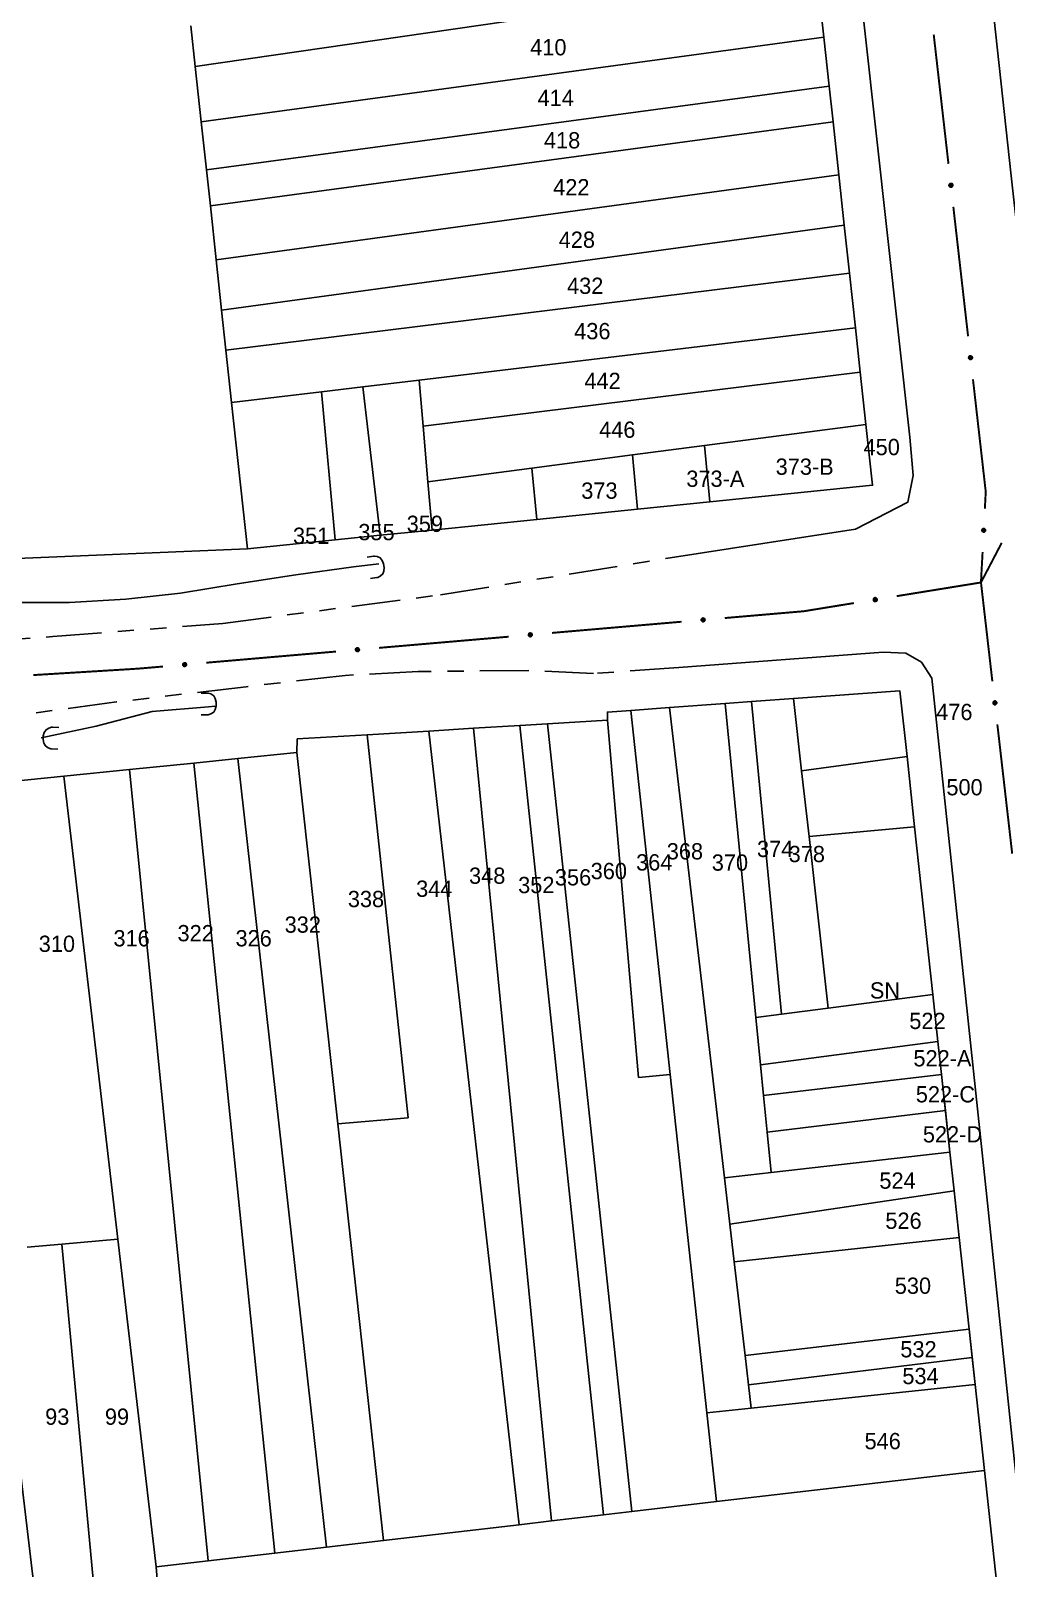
# Model space of a CAD drawing. Extents: x 203851 to 204958, y 4839055 to 4839989.
# Drawn here: x 204146.5 to 204236.5, y 4839374 to 4839515.8 of the extents above; entities that cross this region are included whole.
import ezdxf
from ezdxf.enums import TextEntityAlignment as Align

# ---------------------------------------------------------------- set-up
doc = ezdxf.new("R2010")
doc.units = 0
doc.header["$LTSCALE"] = 1.5
doc.header["$MEASUREMENT"] = 0
doc.linetypes.add('TRACO_05', pattern=[11, 7, -1, 0.5, -1, 0.5, -1])
doc.linetypes.add('TRACO_25', pattern=[8, 3, -1, 1, -1, 1, -1])
for name, color, linetype in [('CD_MALHA_LOTES', 7, 'CONTINUOUS'), ('HD-VALAS-DRENOS', 170, 'CONTINUOUS'), ('RU-QUADRA', 210, 'CONTINUOUS'), ('SV-BUEIRO-VALA', 7, 'CONTINUOUS'), ('SV-EIXO-RUA-PAV', 20, 'CONTINUOUS'), ('SV-PONTE-BUEIRO', 251, 'CONTINUOUS'), ('SV-RUA-NAO-PAV', 7, 'CONTINUOUS'), ('SV-RUA-PAVIM', 7, 'CONTINUOUS'), ('Th_NmrPort', 1, 'CONTINUOUS')]:
    doc.layers.add(name, color=color, linetype=linetype)

# ---------------------------------------------------------------- blocks, each defined once
blk = doc.blocks.new('COD120', base_point=(204091.84, 4839277.8))
at = {"layer": 'SV-PONTE-BUEIRO'}
blk.add_lwpolyline([(204090.84, 4839276.4), (204090.84, 4839276.983333), (204090.84, 4839277.070833), (204090.923333, 4839277.304167), (204091.09, 4839277.566667), (204091.34, 4839277.7125), (204091.673333, 4839277.8), (204092.006667, 4839277.8), (204092.34, 4839277.7125), (204092.59, 4839277.566667), (204092.756667, 4839277.304167), (204092.84, 4839277.070833), (204092.84, 4839276.983333), (204092.84, 4839276.4)], dxfattribs=at)

msp = doc.modelspace()

# ---------------------------------------------------------------- linework, layer by layer
at = {"layer": 'CD_MALHA_LOTES', "linetype": 'Continuous', "flags": 128}
for points in [[(204161.65, 4839512.51), (204219.02, 4839520.83)], [(204219.02, 4839520.83), (204219.63, 4839515.21)], [(204161.65, 4839512.51), (204161.24, 4839516.26)], [(204162.2, 4839507.4), (204219.63, 4839515.21)], [(204219.63, 4839515.21), (204220.12, 4839510.71)], [(204162.2, 4839507.4), (204161.65, 4839512.51)], [(204162.68, 4839502.99), (204220.12, 4839510.71)], [(204220.12, 4839510.71), (204220.48, 4839507.4)], [(204162.68, 4839502.99), (204162.2, 4839507.4)], [(204163.04, 4839499.65), (204220.48, 4839507.4)], [(204220.48, 4839507.4), (204221.01, 4839502.52)], [(204163.04, 4839499.65), (204162.68, 4839502.99)], [(204163.58, 4839494.67), (204221.01, 4839502.52)], [(204221.01, 4839502.52), (204221.51, 4839497.89)], [(204163.58, 4839494.67), (204163.04, 4839499.65)], [(204164.07, 4839490.04), (204221.51, 4839497.89)], [(204221.51, 4839497.89), (204221.99, 4839493.44)], [(204164.07, 4839490.04), (204163.58, 4839494.67)], [(204164.47, 4839486.34), (204221.99, 4839493.44)], [(204221.99, 4839493.44), (204222.54, 4839488.4)], [(204164.47, 4839486.34), (204164.07, 4839490.04)], [(204182.3, 4839483.59), (204222.54, 4839488.4)], [(204222.54, 4839488.4), (204222.98, 4839484.32)], [(204165, 4839481.52), (204164.47, 4839486.34)], [(204182.66, 4839479.36), (204222.98, 4839484.32)], [(204222.98, 4839484.32), (204223.51, 4839479.5)], [(204173.29, 4839482.51), (204177.1, 4839482.97)], [(204177.1, 4839482.97), (204182.3, 4839483.59)], [(204178.7, 4839469.28), (204177.1, 4839482.97)], [(204182.66, 4839479.36), (204182.3, 4839483.59)], [(204165, 4839481.52), (204173.29, 4839482.51)], [(204166.45, 4839468.03), (204165, 4839481.52)], [(204174.55, 4839468.85), (204173.29, 4839482.51)], [(204183.11, 4839474.22), (204182.66, 4839479.36)], [(204208.63, 4839477.56), (204223.51, 4839479.5)], [(204223.51, 4839479.5), (204224.12, 4839473.89)], [(204201.98, 4839476.69), (204208.63, 4839477.56)], [(204209.1, 4839472.36), (204208.63, 4839477.56)], [(204192.69, 4839475.48), (204201.98, 4839476.69)], [(204202.45, 4839471.69), (204201.98, 4839476.69)], [(204183.11, 4839474.22), (204192.69, 4839475.48)], [(204193.15, 4839470.74), (204192.69, 4839475.48)], [(204183.49, 4839469.76), (204183.11, 4839474.22)], [(204224.12, 4839473.89), (204209.1, 4839472.36)], [(204202.45, 4839471.69), (204193.15, 4839470.74)], [(204209.1, 4839472.36), (204202.45, 4839471.69)], [(204193.15, 4839470.74), (204183.49, 4839469.76)], [(204174.55, 4839468.85), (204166.45, 4839468.03)], [(204178.7, 4839469.28), (204174.55, 4839468.85)], [(204183.49, 4839469.76), (204178.7, 4839469.28)], [(204166.45, 4839468.03), (204138.57, 4839466.85)], [(204216.83, 4839454.22), (204226.64, 4839454.93)], [(204226.64, 4839454.93), (204227.3, 4839448.88)], [(204199.67, 4839452.98), (204201.81, 4839453.13)], [(204201.81, 4839453.13), (204205.39, 4839453.39)], [(204205.46, 4839419.55), (204201.81, 4839453.13)], [(204205.39, 4839453.39), (204210.53, 4839453.76)], [(204210.45, 4839410.02), (204205.39, 4839453.39)], [(204210.53, 4839453.76), (204212.96, 4839453.94)], [(204213.36, 4839424.81), (204210.53, 4839453.76)], [(204212.96, 4839453.94), (204216.83, 4839454.22)], [(204215.73, 4839425.12), (204212.96, 4839453.94)], [(204217.58, 4839447.55), (204216.83, 4839454.22)], [(204187.32, 4839451.48), (204191.58, 4839451.74)], [(204191.58, 4839451.74), (204194.15, 4839451.89)], [(204199.3, 4839378.95), (204191.58, 4839451.74)], [(204194.15, 4839451.89), (204199.67, 4839452.22)], [(204201.9, 4839379.26), (204194.15, 4839451.89)], [(204199.67, 4839452.22), (204199.67, 4839452.98)], [(204202.52, 4839419.29), (204199.67, 4839452.22)], [(204171.03, 4839449.24), (204171.05, 4839450.5)], [(204171.05, 4839450.5), (204177.5, 4839450.89)], [(204177.5, 4839450.89), (204183.19, 4839451.23)], [(204181.29, 4839415.55), (204177.5, 4839450.89)], [(204183.19, 4839451.23), (204187.32, 4839451.48)], [(204191.52, 4839378.04), (204183.19, 4839451.23)], [(204194.5, 4839378.39), (204187.32, 4839451.48)], [(204165.58, 4839448.69), (204171.03, 4839449.24)], [(204174.8, 4839415.01), (204171.03, 4839449.24)], [(204217.58, 4839447.55), (204227.3, 4839448.88)], [(204227.3, 4839448.88), (204228, 4839442.39)], [(204149.53, 4839447.07), (204155.59, 4839447.68)], [(204155.59, 4839447.68), (204161.5, 4839448.28)], [(204162.84, 4839374.7), (204155.59, 4839447.68)], [(204161.5, 4839448.28), (204165.58, 4839448.69)], [(204168.98, 4839375.42), (204161.5, 4839448.28)], [(204173.76, 4839375.97), (204165.58, 4839448.69)], [(204218.26, 4839441.51), (204217.58, 4839447.55)], [(204142.55, 4839446.36), (204149.53, 4839447.07)], [(204154.51, 4839404.36), (204149.53, 4839447.07)], [(204218.26, 4839441.51), (204228, 4839442.39)], [(204228, 4839442.39), (204229.68, 4839426.93)], [(204220.03, 4839425.67), (204218.26, 4839441.51)], [(204229.68, 4839426.93), (204220.03, 4839425.67)], [(204229.68, 4839426.93), (204230.15, 4839422.61)], [(204213.36, 4839424.81), (204215.73, 4839425.12)], [(204213.79, 4839420.45), (204213.36, 4839424.81)], [(204215.73, 4839425.12), (204220.03, 4839425.67)], [(204213.79, 4839420.45), (204230.15, 4839422.61)], [(204230.15, 4839422.61), (204230.48, 4839419.56)], [(204205.46, 4839419.55), (204202.52, 4839419.29)], [(204208.84, 4839388.35), (204205.46, 4839419.55)], [(204214.07, 4839417.61), (204213.79, 4839420.45)], [(204214.07, 4839417.61), (204230.48, 4839419.56)], [(204230.48, 4839419.56), (204230.84, 4839416.25)], [(204214.4, 4839414.25), (204214.07, 4839417.61)], [(204214.4, 4839414.25), (204230.84, 4839416.25)], [(204230.84, 4839416.25), (204231.26, 4839412.39)], [(204174.8, 4839415.01), (204181.29, 4839415.55)], [(204179.02, 4839376.59), (204174.8, 4839415.01)], [(204214.76, 4839410.51), (204214.4, 4839414.25)], [(204231.26, 4839412.39), (204214.76, 4839410.51)], [(204231.26, 4839412.39), (204231.65, 4839408.84)], [(204210.45, 4839410.02), (204214.76, 4839410.51)], [(204210.95, 4839405.76), (204210.45, 4839410.02)], [(204210.95, 4839405.76), (204231.65, 4839408.84)], [(204231.65, 4839408.84), (204232.12, 4839404.52)], [(204211.35, 4839402.28), (204210.95, 4839405.76)], [(204146.14, 4839403.62), (204149.33, 4839403.9)], [(204149.33, 4839403.9), (204154.51, 4839404.36)], [(204153.02, 4839364.45), (204149.33, 4839403.9)], [(204158.03, 4839374.14), (204154.51, 4839404.36)], [(204211.35, 4839402.28), (204232.12, 4839404.52)], [(204232.12, 4839404.52), (204233.04, 4839396.06)], [(204147.78, 4839363.93), (204143.06, 4839403.35)], [(204212.36, 4839393.65), (204211.35, 4839402.28)], [(204212.36, 4839393.65), (204233.04, 4839396.06)], [(204233.04, 4839396.06), (204233.32, 4839393.45)], [(204212.67, 4839390.95), (204212.36, 4839393.65)], [(204212.67, 4839390.95), (204233.32, 4839393.45)], [(204233.32, 4839393.45), (204233.59, 4839390.96)], [(204212.92, 4839388.78), (204212.67, 4839390.95)], [(204233.59, 4839390.96), (204212.92, 4839388.78)], [(204233.59, 4839390.96), (204234.45, 4839383.05)], [(204208.84, 4839388.35), (204212.92, 4839388.78)], [(204209.73, 4839380.17), (204208.84, 4839388.35)], [(204234.45, 4839383.05), (204209.73, 4839380.17)], [(204234.45, 4839383.05), (204235.99, 4839368.83)], [(204209.73, 4839380.17), (204201.9, 4839379.26)], [(204191.52, 4839378.04), (204179.02, 4839376.59)], [(204194.5, 4839378.39), (204191.52, 4839378.04)], [(204199.3, 4839378.95), (204194.5, 4839378.39)], [(204201.9, 4839379.26), (204199.3, 4839378.95)], [(204179.02, 4839376.59), (204173.76, 4839375.97)], [(204162.84, 4839374.7), (204168.98, 4839375.42)], [(204173.76, 4839375.97), (204168.98, 4839375.42)], [(204158.03, 4839374.14), (204162.84, 4839374.7)], [(204158.78, 4839365.02), (204158.03, 4839374.14)]]:
    msp.add_lwpolyline(points, dxfattribs=at)
at = {"layer": 'HD-VALAS-DRENOS', "linetype": 'TRACO_05'}
for points in [[(204139.94, 4839463.38, 3.94), (204144.94, 4839463.07, 3.94), (204150.06, 4839463.08, 3.86), (204155.24, 4839463.39, 3.84), (204160.3, 4839463.94, 3.84), (204165.52, 4839464.81, 3.86), (204170.92, 4839465.63, 3.86), (204176.24, 4839466.37, 3.86), (204178.58, 4839466.65, 3.87)], [(204147.42, 4839450.59, 4.15), (204152.51, 4839451.69, 4.43), (204157.66, 4839453.02, 4.21), (204162.86, 4839453.45, 4.27), (204163.45, 4839453.52, 4.28)]]:
    msp.add_polyline3d(points, dxfattribs=at)
at = {"layer": 'RU-QUADRA', "linetype": 'Continuous', "flags": 128}
for points in [[(204219.02, 4839520.83), (204219.63, 4839515.21), (204220.12, 4839510.71), (204220.48, 4839507.4), (204221.01, 4839502.52), (204221.51, 4839497.89), (204221.99, 4839493.44), (204222.54, 4839488.4), (204222.98, 4839484.32), (204223.51, 4839479.5), (204224.12, 4839473.89), (204209.1, 4839472.36), (204202.45, 4839471.69), (204193.15, 4839470.74), (204183.49, 4839469.76), (204178.7, 4839469.28), (204174.55, 4839468.85), (204166.45, 4839468.03), (204138.57, 4839466.85)], [(204142.55, 4839446.36), (204149.53, 4839447.07), (204155.59, 4839447.68), (204161.5, 4839448.28), (204165.58, 4839448.69), (204171.03, 4839449.24), (204171.05, 4839450.5), (204177.5, 4839450.89), (204183.19, 4839451.23), (204187.32, 4839451.48), (204191.58, 4839451.74), (204194.15, 4839451.89), (204199.67, 4839452.22), (204199.67, 4839452.98), (204201.81, 4839453.13), (204205.39, 4839453.39), (204210.53, 4839453.76), (204212.96, 4839453.94), (204216.83, 4839454.22), (204226.64, 4839454.93), (204227.3, 4839448.88), (204228, 4839442.39), (204229.68, 4839426.93), (204230.15, 4839422.61), (204230.48, 4839419.56), (204231.26, 4839412.39), (204231.65, 4839408.84), (204232.12, 4839404.52), (204233.04, 4839396.06), (204233.59, 4839390.96), (204234.45, 4839383.05), (204235.99, 4839368.83)]]:
    msp.add_lwpolyline(points, dxfattribs=at)
at = {"layer": 'SV-EIXO-RUA-PAV', "const_width": 0.18}
for points in [[(204229.76, 4839515.46), (204231.12, 4839503.54)], [(204231.57, 4839499.57), (204232.93, 4839487.64)], [(204233.38, 4839483.67), (204234.51, 4839473.73)], [(204234.56, 4839473.31), (204234.48, 4839471.74)], [(204234.51, 4839473.73), (204234.56, 4839473.31)], [(204234.12, 4839464.93), (204236.03, 4839468.58)], [(204234.27, 4839467.74), (204234.16, 4839465.75)], [(204226.35, 4839463.67), (204233.26, 4839464.79)], [(204233.26, 4839464.79), (204234.12, 4839464.93)], [(204234.16, 4839465.75), (204234.12, 4839464.93)], [(204234.12, 4839464.93), (204235.17, 4839455.81)], [(204217.79, 4839462.28), (204222.4, 4839463.03)], [(204210.49, 4839461.65), (204217.46, 4839462.25)], [(204217.46, 4839462.25), (204217.79, 4839462.28)], [(204194.55, 4839460.28), (204206.5, 4839461.31)], [(204178.6, 4839458.9), (204190.56, 4839459.93)], [(204162.66, 4839457.53), (204174.62, 4839458.56)], [(204146.71, 4839456.39), (204155.69, 4839456.94)], [(204155.69, 4839456.94), (204156.46, 4839456.99)], [(204156.46, 4839456.99), (204158.68, 4839457.18)], [(204235.63, 4839451.84), (204237, 4839439.91)]]:
    msp.add_lwpolyline(points, dxfattribs=at)
at = {"layer": 'SV-EIXO-RUA-PAV'}
for points in [[(204231.44, 4839501.71), (204231.48, 4839501.68), (204231.5, 4839501.65), (204231.52, 4839501.61), (204231.52, 4839501.58), (204231.52, 4839501.54), (204231.52, 4839501.51), (204231.5, 4839501.47), (204231.47, 4839501.43), (204231.43, 4839501.4), (204231.4, 4839501.39), (204231.37, 4839501.38), (204231.33, 4839501.38), (204231.3, 4839501.39), (204231.26, 4839501.41), (204231.22, 4839501.44), (204231.19, 4839501.47), (204231.18, 4839501.5), (204231.17, 4839501.54), (204231.17, 4839501.57), (204231.18, 4839501.61), (204231.2, 4839501.65), (204231.23, 4839501.69), (204231.26, 4839501.71), (204231.29, 4839501.73), (204231.33, 4839501.73), (204231.36, 4839501.73), (204231.4, 4839501.73), (204231.44, 4839501.71)], [(204233.25, 4839485.81), (204233.29, 4839485.78), (204233.31, 4839485.75), (204233.33, 4839485.71), (204233.33, 4839485.68), (204233.33, 4839485.65), (204233.33, 4839485.61), (204233.31, 4839485.57), (204233.28, 4839485.53), (204233.24, 4839485.51), (204233.21, 4839485.49), (204233.18, 4839485.48), (204233.14, 4839485.48), (204233.11, 4839485.49), (204233.07, 4839485.51), (204233.03, 4839485.54), (204233, 4839485.57), (204232.99, 4839485.61), (204232.98, 4839485.64), (204232.98, 4839485.68), (204232.99, 4839485.71), (204233.01, 4839485.75), (204233.04, 4839485.79), (204233.07, 4839485.82), (204233.1, 4839485.83), (204233.14, 4839485.84), (204233.17, 4839485.84), (204233.21, 4839485.83), (204233.25, 4839485.81)], [(204234.49, 4839469.88), (204234.52, 4839469.84), (204234.54, 4839469.81), (204234.55, 4839469.77), (204234.55, 4839469.74), (204234.55, 4839469.7), (204234.54, 4839469.67), (204234.51, 4839469.63), (204234.48, 4839469.6), (204234.44, 4839469.58), (204234.4, 4839469.57), (204234.37, 4839469.57), (204234.33, 4839469.57), (204234.3, 4839469.59), (204234.26, 4839469.61), (204234.23, 4839469.65), (204234.21, 4839469.68), (204234.2, 4839469.72), (204234.2, 4839469.75), (204234.21, 4839469.79), (204234.22, 4839469.82), (204234.24, 4839469.86), (204234.28, 4839469.89), (204234.31, 4839469.91), (204234.35, 4839469.92), (204234.39, 4839469.92), (204234.42, 4839469.92), (204234.46, 4839469.9), (204234.49, 4839469.88)], [(204224.21, 4839463.43), (204224.24, 4839463.47), (204224.27, 4839463.5), (204224.31, 4839463.52), (204224.34, 4839463.53), (204224.38, 4839463.53), (204224.41, 4839463.52), (204224.45, 4839463.51), (204224.49, 4839463.48), (204224.52, 4839463.45), (204224.54, 4839463.41), (204224.55, 4839463.38), (204224.55, 4839463.34), (204224.54, 4839463.31), (204224.53, 4839463.27), (204224.5, 4839463.23), (204224.47, 4839463.2), (204224.43, 4839463.19), (204224.4, 4839463.18), (204224.36, 4839463.17), (204224.33, 4839463.18), (204224.29, 4839463.19), (204224.25, 4839463.22), (204224.22, 4839463.26), (204224.2, 4839463.29), (204224.2, 4839463.32), (204224.19, 4839463.36), (204224.2, 4839463.39), (204224.21, 4839463.43)], [(204208.34, 4839461.58), (204208.37, 4839461.61), (204208.41, 4839461.64), (204208.44, 4839461.65), (204208.48, 4839461.66), (204208.51, 4839461.66), (204208.55, 4839461.65), (204208.58, 4839461.63), (204208.62, 4839461.6), (204208.65, 4839461.56), (204208.66, 4839461.53), (204208.67, 4839461.5), (204208.67, 4839461.46), (204208.66, 4839461.42), (204208.64, 4839461.39), (204208.61, 4839461.35), (204208.57, 4839461.32), (204208.54, 4839461.31), (204208.5, 4839461.31), (204208.47, 4839461.31), (204208.43, 4839461.31), (204208.4, 4839461.33), (204208.36, 4839461.36), (204208.33, 4839461.4), (204208.32, 4839461.43), (204208.32, 4839461.47), (204208.31, 4839461.5), (204208.32, 4839461.54), (204208.34, 4839461.58)], [(204192.4, 4839460.2), (204192.43, 4839460.24), (204192.47, 4839460.26), (204192.5, 4839460.28), (204192.53, 4839460.28), (204192.57, 4839460.28), (204192.61, 4839460.27), (204192.64, 4839460.26), (204192.68, 4839460.23), (204192.71, 4839460.19), (204192.72, 4839460.16), (204192.73, 4839460.12), (204192.73, 4839460.09), (204192.72, 4839460.05), (204192.7, 4839460.01), (204192.67, 4839459.97), (204192.63, 4839459.95), (204192.6, 4839459.94), (204192.56, 4839459.93), (204192.53, 4839459.93), (204192.49, 4839459.94), (204192.46, 4839459.96), (204192.42, 4839459.99), (204192.39, 4839460.02), (204192.38, 4839460.06), (204192.37, 4839460.09), (204192.37, 4839460.13), (204192.38, 4839460.16), (204192.4, 4839460.2)], [(204176.46, 4839458.83), (204176.49, 4839458.86), (204176.52, 4839458.89), (204176.56, 4839458.9), (204176.59, 4839458.91), (204176.63, 4839458.91), (204176.66, 4839458.9), (204176.7, 4839458.88), (204176.74, 4839458.85), (204176.76, 4839458.81), (204176.78, 4839458.78), (204176.79, 4839458.75), (204176.79, 4839458.71), (204176.78, 4839458.67), (204176.76, 4839458.64), (204176.73, 4839458.6), (204176.69, 4839458.57), (204176.66, 4839458.56), (204176.62, 4839458.56), (204176.59, 4839458.56), (204176.55, 4839458.56), (204176.51, 4839458.58), (204176.48, 4839458.61), (204176.45, 4839458.65), (204176.44, 4839458.68), (204176.43, 4839458.72), (204176.43, 4839458.75), (204176.44, 4839458.79), (204176.46, 4839458.83)], [(204160.52, 4839457.45), (204160.55, 4839457.49), (204160.58, 4839457.51), (204160.62, 4839457.53), (204160.65, 4839457.53), (204160.69, 4839457.53), (204160.72, 4839457.52), (204160.76, 4839457.51), (204160.8, 4839457.48), (204160.82, 4839457.44), (204160.84, 4839457.41), (204160.85, 4839457.37), (204160.84, 4839457.34), (204160.84, 4839457.3), (204160.82, 4839457.26), (204160.79, 4839457.22), (204160.75, 4839457.2), (204160.72, 4839457.19), (204160.68, 4839457.18), (204160.65, 4839457.18), (204160.61, 4839457.19), (204160.57, 4839457.21), (204160.54, 4839457.24), (204160.51, 4839457.27), (204160.5, 4839457.31), (204160.49, 4839457.34), (204160.49, 4839457.38), (204160.5, 4839457.41), (204160.52, 4839457.45)], [(204235.49, 4839453.98), (204235.53, 4839453.95), (204235.56, 4839453.91), (204235.57, 4839453.88), (204235.58, 4839453.85), (204235.58, 4839453.81), (204235.57, 4839453.77), (204235.56, 4839453.74), (204235.53, 4839453.7), (204235.49, 4839453.67), (204235.46, 4839453.66), (204235.42, 4839453.65), (204235.39, 4839453.65), (204235.35, 4839453.66), (204235.31, 4839453.67), (204235.27, 4839453.7), (204235.25, 4839453.74), (204235.24, 4839453.77), (204235.23, 4839453.81), (204235.23, 4839453.84), (204235.23, 4839453.88), (204235.25, 4839453.92), (204235.28, 4839453.95), (204235.31, 4839453.98), (204235.35, 4839453.99), (204235.38, 4839454), (204235.42, 4839454), (204235.45, 4839454), (204235.49, 4839453.98)]]:
    msp.add_lwpolyline(points, close=True, dxfattribs=at)
for points in [[(204231.17, 4839501.57), (204231.19, 4839501.47)], [(204231.18, 4839501.61), (204231.22, 4839501.44)], [(204231.18, 4839501.59), (204231.2, 4839501.46)], [(204231.19, 4839501.62), (204231.24, 4839501.43)], [(204231.2, 4839501.65), (204231.26, 4839501.41)], [(204231.21, 4839501.66), (204231.28, 4839501.4)], [(204231.23, 4839501.69), (204231.3, 4839501.39)], [(204231.24, 4839501.7), (204231.31, 4839501.39)], [(204231.26, 4839501.71), (204231.33, 4839501.38)], [(204231.28, 4839501.72), (204231.35, 4839501.38)], [(204231.29, 4839501.73), (204231.37, 4839501.38)], [(204231.31, 4839501.73), (204231.38, 4839501.39)], [(204231.33, 4839501.73), (204231.4, 4839501.39)], [(204231.35, 4839501.73), (204231.42, 4839501.4)], [(204231.36, 4839501.73), (204231.43, 4839501.4)], [(204231.38, 4839501.73), (204231.45, 4839501.42)], [(204231.4, 4839501.73), (204231.47, 4839501.43)], [(204231.42, 4839501.72), (204231.48, 4839501.45)], [(204231.44, 4839501.71), (204231.5, 4839501.47)], [(204231.46, 4839501.69), (204231.51, 4839501.5)], [(204231.48, 4839501.68), (204231.52, 4839501.51)], [(204231.49, 4839501.66), (204231.52, 4839501.53)], [(204231.5, 4839501.65), (204231.52, 4839501.54)], [(204232.99, 4839485.71), (204233.03, 4839485.54)], [(204233, 4839485.73), (204233.05, 4839485.53)], [(204233.01, 4839485.75), (204233.07, 4839485.51)], [(204233.02, 4839485.77), (204233.09, 4839485.5)], [(204233.04, 4839485.79), (204233.11, 4839485.49)], [(204233.05, 4839485.8), (204233.12, 4839485.49)], [(204233.07, 4839485.82), (204233.14, 4839485.48)], [(204233.09, 4839485.82), (204233.16, 4839485.49)], [(204233.1, 4839485.83), (204233.18, 4839485.48)], [(204233.12, 4839485.83), (204233.19, 4839485.49)], [(204233.14, 4839485.84), (204233.21, 4839485.49)], [(204233.16, 4839485.83), (204233.23, 4839485.5)], [(204233.17, 4839485.84), (204233.24, 4839485.51)], [(204233.19, 4839485.83), (204233.26, 4839485.52)], [(204233.21, 4839485.83), (204233.28, 4839485.53)], [(204233.23, 4839485.82), (204233.29, 4839485.56)], [(204233.25, 4839485.81), (204233.31, 4839485.57)], [(204233.27, 4839485.8), (204233.32, 4839485.6)], [(204233.29, 4839485.78), (204233.33, 4839485.61)], [(204233.3, 4839485.76), (204233.33, 4839485.64)], [(204233.31, 4839485.75), (204233.33, 4839485.65)], [(204232.98, 4839485.68), (204233, 4839485.57)], [(204232.99, 4839485.69), (204233.01, 4839485.56)], [(204234.21, 4839469.8), (204234.22, 4839469.67)], [(204234.21, 4839469.79), (204234.21, 4839469.68)], [(204234.22, 4839469.82), (204234.23, 4839469.65)], [(204234.23, 4839469.84), (204234.25, 4839469.64)], [(204234.24, 4839469.86), (204234.26, 4839469.61)], [(204234.26, 4839469.87), (204234.28, 4839469.6)], [(204234.28, 4839469.89), (204234.3, 4839469.59)], [(204234.3, 4839469.9), (204234.31, 4839469.58)], [(204234.31, 4839469.91), (204234.33, 4839469.57)], [(204234.33, 4839469.91), (204234.35, 4839469.57)], [(204234.35, 4839469.92), (204234.37, 4839469.57)], [(204234.37, 4839469.92), (204234.38, 4839469.57)], [(204234.39, 4839469.92), (204234.4, 4839469.57)], [(204234.4, 4839469.91), (204234.42, 4839469.58)], [(204234.42, 4839469.92), (204234.44, 4839469.58)], [(204234.44, 4839469.91), (204234.46, 4839469.59)], [(204234.46, 4839469.9), (204234.48, 4839469.6)], [(204234.47, 4839469.89), (204234.49, 4839469.62)], [(204234.49, 4839469.88), (204234.51, 4839469.63)], [(204234.51, 4839469.86), (204234.52, 4839469.66)], [(204234.52, 4839469.84), (204234.54, 4839469.67)], [(204234.54, 4839469.82), (204234.54, 4839469.69)], [(204234.54, 4839469.81), (204234.55, 4839469.7)], [(204224.19, 4839463.36), (204224.52, 4839463.45)], [(204224.2, 4839463.39), (204224.49, 4839463.48)], [(204224.2, 4839463.38), (204224.5, 4839463.46)], [(204224.2, 4839463.34), (204224.52, 4839463.43)], [(204224.2, 4839463.32), (204224.54, 4839463.41)], [(204224.2, 4839463.31), (204224.54, 4839463.39)], [(204224.2, 4839463.29), (204224.55, 4839463.38)], [(204224.21, 4839463.43), (204224.45, 4839463.51)], [(204224.21, 4839463.41), (204224.47, 4839463.49)], [(204224.22, 4839463.27), (204224.54, 4839463.36)], [(204224.22, 4839463.26), (204224.55, 4839463.34)], [(204224.23, 4839463.46), (204224.42, 4839463.51)], [(204224.24, 4839463.47), (204224.41, 4839463.52)], [(204224.24, 4839463.24), (204224.54, 4839463.32)], [(204224.25, 4839463.22), (204224.54, 4839463.31)], [(204224.26, 4839463.49), (204224.39, 4839463.52)], [(204224.27, 4839463.5), (204224.38, 4839463.53)], [(204224.27, 4839463.21), (204224.53, 4839463.29)], [(204224.29, 4839463.19), (204224.53, 4839463.27)], [(204224.31, 4839463.19), (204224.5, 4839463.25)], [(204224.33, 4839463.18), (204224.5, 4839463.23)], [(204224.35, 4839463.18), (204224.47, 4839463.21)], [(204224.36, 4839463.17), (204224.47, 4839463.2)], [(204208.32, 4839461.54), (204208.62, 4839461.6)], [(204208.33, 4839461.55), (204208.6, 4839461.61)], [(204208.34, 4839461.58), (204208.58, 4839461.63)], [(204208.36, 4839461.6), (204208.56, 4839461.64)], [(204208.37, 4839461.61), (204208.55, 4839461.65)], [(204208.39, 4839461.63), (204208.52, 4839461.65)], [(204208.41, 4839461.64), (204208.51, 4839461.66)], [(204192.37, 4839460.13), (204192.71, 4839460.19)], [(204192.38, 4839460.16), (204192.68, 4839460.23)], [(204192.38, 4839460.14), (204192.69, 4839460.21)], [(204192.39, 4839460.18), (204192.66, 4839460.24)], [(204192.4, 4839460.2), (204192.64, 4839460.26)], [(204192.42, 4839460.22), (204192.62, 4839460.26)], [(204192.43, 4839460.24), (204192.61, 4839460.27)], [(204192.45, 4839460.25), (204192.58, 4839460.28)], [(204192.47, 4839460.26), (204192.57, 4839460.28)], [(204208.31, 4839461.5), (204208.65, 4839461.56)], [(204208.32, 4839461.52), (204208.63, 4839461.58)], [(204208.32, 4839461.49), (204208.65, 4839461.55)], [(204208.32, 4839461.47), (204208.66, 4839461.53)], [(204208.32, 4839461.45), (204208.66, 4839461.51)], [(204208.32, 4839461.43), (204208.67, 4839461.5)], [(204208.33, 4839461.41), (204208.66, 4839461.48)], [(204208.33, 4839461.4), (204208.67, 4839461.46)], [(204208.35, 4839461.38), (204208.66, 4839461.44)], [(204208.36, 4839461.36), (204208.66, 4839461.42)], [(204208.38, 4839461.35), (204208.65, 4839461.41)], [(204208.4, 4839461.33), (204208.64, 4839461.39)], [(204208.42, 4839461.33), (204208.62, 4839461.37)], [(204208.43, 4839461.31), (204208.61, 4839461.35)], [(204208.46, 4839461.31), (204208.59, 4839461.34)], [(204208.47, 4839461.31), (204208.57, 4839461.32)], [(204176.43, 4839458.75), (204176.76, 4839458.81)], [(204176.43, 4839458.72), (204176.78, 4839458.78)], [(204176.44, 4839458.79), (204176.74, 4839458.85)], [(204176.44, 4839458.77), (204176.75, 4839458.83)], [(204176.44, 4839458.74), (204176.77, 4839458.8)], [(204176.45, 4839458.8), (204176.72, 4839458.86)], [(204176.46, 4839458.83), (204176.7, 4839458.88)], [(204176.48, 4839458.85), (204176.68, 4839458.89)], [(204176.49, 4839458.86), (204176.66, 4839458.9)], [(204176.51, 4839458.88), (204176.64, 4839458.9)], [(204176.52, 4839458.89), (204176.63, 4839458.91)], [(204192.37, 4839460.09), (204192.72, 4839460.16)], [(204192.38, 4839460.11), (204192.71, 4839460.17)], [(204192.38, 4839460.07), (204192.72, 4839460.14)], [(204192.38, 4839460.06), (204192.73, 4839460.12)], [(204192.39, 4839460.04), (204192.72, 4839460.1)], [(204192.39, 4839460.02), (204192.73, 4839460.09)], [(204192.41, 4839460), (204192.72, 4839460.07)], [(204192.42, 4839459.99), (204192.72, 4839460.05)], [(204192.44, 4839459.97), (204192.71, 4839460.03)], [(204192.46, 4839459.96), (204192.7, 4839460.01)], [(204192.48, 4839459.95), (204192.68, 4839459.99)], [(204192.49, 4839459.94), (204192.67, 4839459.97)], [(204192.52, 4839459.94), (204192.64, 4839459.96)], [(204192.53, 4839459.93), (204192.63, 4839459.95)], [(204160.49, 4839457.38), (204160.82, 4839457.44)], [(204160.49, 4839457.34), (204160.84, 4839457.41)], [(204160.5, 4839457.41), (204160.8, 4839457.48)], [(204160.5, 4839457.39), (204160.81, 4839457.46)], [(204160.5, 4839457.36), (204160.83, 4839457.42)], [(204160.5, 4839457.32), (204160.84, 4839457.39)], [(204160.5, 4839457.31), (204160.85, 4839457.37)], [(204160.51, 4839457.43), (204160.78, 4839457.49)], [(204160.51, 4839457.29), (204160.84, 4839457.35)], [(204160.52, 4839457.45), (204160.76, 4839457.51)], [(204160.54, 4839457.47), (204160.74, 4839457.52)], [(204160.55, 4839457.49), (204160.72, 4839457.52)], [(204160.57, 4839457.5), (204160.7, 4839457.53)], [(204160.58, 4839457.51), (204160.69, 4839457.53)], [(204176.44, 4839458.7), (204176.78, 4839458.76)], [(204176.44, 4839458.68), (204176.79, 4839458.75)], [(204176.45, 4839458.66), (204176.78, 4839458.73)], [(204176.45, 4839458.65), (204176.79, 4839458.71)], [(204176.47, 4839458.63), (204176.78, 4839458.69)], [(204176.48, 4839458.61), (204176.78, 4839458.67)], [(204176.5, 4839458.6), (204176.76, 4839458.66)], [(204176.51, 4839458.58), (204176.76, 4839458.64)], [(204176.54, 4839458.58), (204176.74, 4839458.62)], [(204176.55, 4839458.56), (204176.73, 4839458.6)], [(204176.57, 4839458.56), (204176.7, 4839458.59)], [(204176.59, 4839458.56), (204176.69, 4839458.57)], [(204160.51, 4839457.27), (204160.84, 4839457.34)], [(204160.53, 4839457.25), (204160.84, 4839457.32)], [(204160.54, 4839457.24), (204160.84, 4839457.3)], [(204160.56, 4839457.22), (204160.82, 4839457.28)], [(204160.57, 4839457.21), (204160.82, 4839457.26)], [(204160.6, 4839457.2), (204160.79, 4839457.24)], [(204160.61, 4839457.19), (204160.79, 4839457.22)], [(204160.63, 4839457.19), (204160.76, 4839457.21)], [(204160.65, 4839457.18), (204160.75, 4839457.2)], [(204235.23, 4839453.88), (204235.27, 4839453.7)], [(204235.23, 4839453.86), (204235.26, 4839453.73)], [(204235.23, 4839453.84), (204235.25, 4839453.74)], [(204235.25, 4839453.92), (204235.31, 4839453.67)], [(204235.25, 4839453.89), (204235.29, 4839453.7)], [(204235.27, 4839453.93), (204235.33, 4839453.67)], [(204235.28, 4839453.95), (204235.35, 4839453.66)], [(204235.3, 4839453.96), (204235.37, 4839453.66)], [(204235.31, 4839453.98), (204235.39, 4839453.65)], [(204235.33, 4839453.98), (204235.41, 4839453.65)], [(204235.35, 4839453.99), (204235.42, 4839453.65)], [(204235.37, 4839453.99), (204235.44, 4839453.65)], [(204235.38, 4839454), (204235.46, 4839453.66)], [(204235.4, 4839454), (204235.48, 4839453.67)], [(204235.42, 4839454), (204235.49, 4839453.67)], [(204235.44, 4839453.99), (204235.51, 4839453.69)], [(204235.45, 4839454), (204235.53, 4839453.7)], [(204235.47, 4839453.99), (204235.54, 4839453.72)], [(204235.49, 4839453.98), (204235.56, 4839453.74)], [(204235.51, 4839453.96), (204235.56, 4839453.76)], [(204235.53, 4839453.95), (204235.57, 4839453.77)], [(204235.55, 4839453.93), (204235.57, 4839453.8)], [(204235.56, 4839453.91), (204235.58, 4839453.81)]]:
    msp.add_lwpolyline(points, dxfattribs=at)
at = {"layer": 'SV-RUA-NAO-PAV', "linetype": 'TRACO_25'}
for points in [[(204031.16, 4839527.89, 8.32), (204037.21, 4839481.37, 5.79), (204040.21, 4839459.43, 4.64), (204044.04, 4839453.25, 4.64), (204065.25, 4839454.17, 4.42), (204084.56, 4839455.64, 4.28), (204106.01, 4839456.93, 4.51), (204148.51, 4839459.94, 4.79), (204164.18, 4839461.16, 4.88), (204184.28, 4839463.79, 4.74), (204205.46, 4839467.2, 5.16)], [(204206.24, 4839457.09, 4.83), (204198.37, 4839456.53, 4.99), (204192.41, 4839456.82, 5.05), (204182.22, 4839456.71, 4.67), (204175.46, 4839456.36, 4.72), (204166.33, 4839455.32, 4.77), (204154.39, 4839453.91, 4.77), (204136.49, 4839451.51, 4.72), (204122.19, 4839450.08, 4.42), (204104.26, 4839449.77, 4.35), (204088.07, 4839447.9, 4.3), (204068.25, 4839445.93, 4.27), (204057.71, 4839445.4, 4.2), (204046.29, 4839446.1, 4.15), (204039.22, 4839446.69, 4.26), (204035.99, 4839445.36, 4.47)]]:
    msp.add_polyline3d(points, dxfattribs=at)
at = {"layer": 'SV-RUA-PAVIM', "linetype": 'Continuous'}
for points in [[(204205.46, 4839467.2, 5.11), (204222.56, 4839469.85, 5.85), (204227.37, 4839472.33, 5.85), (204227.88, 4839474.78, 5.85), (204227.55, 4839478.34, 5.85), (204219.26, 4839553.31, 7.84), (204212.44, 4839614.93, 9.18), (204211.32, 4839617.09, 9.19), (204210.04, 4839618.24, 9.19), (204208.1, 4839618.97, 9.19)], [(204231.23, 4839554.76, 8.24), (204236.89, 4839502.43, 6.88), (204239.96, 4839475.2, 5.53)], [(204240.14, 4839304.8, 4.08), (204243.08, 4839306.18, 4.01), (204244.54, 4839308.11, 4.01), (204244.89, 4839310.12, 4.01), (204244.39, 4839315.22, 3.97), (204234.73, 4839407.69, 5.14), (204229.6, 4839456.11, 5.41), (204228.64, 4839457.57, 5.41), (204227.19, 4839458.42, 5.41), (204225.11, 4839458.51, 5.41), (204206.24, 4839457.09, 5.4)]]:
    msp.add_polyline3d(points, dxfattribs=at)

# ---------------------------------------------------------------- block references
at = {"layer": 'SV-BUEIRO-VALA'}
for p, rotation in [((204179.05, 4839466.49, 4.67), 279), ((204163.58, 4839453.73, 4.59), 270), ((204147.62, 4839450.61, 4.59), 87.99999999999999)]:
    msp.add_blockref('COD120', p, dxfattribs=dict(at, rotation=rotation))

# ---------------------------------------------------------------- texts
at = {"layer": 'Th_NmrPort', "color": 1}
for s, p in [('410', (204192.54, 4839514.29)), ('414', (204193.22, 4839509.62)), ('418', (204193.81, 4839505.71)), ('422', (204194.66, 4839501.38)), ('428', (204195.17, 4839496.54)), ('432', (204195.94, 4839492.29)), ('436', (204196.6, 4839488.11)), ('442', (204197.54, 4839483.52)), ('446', (204198.9, 4839479.02)), ('450', (204223.29, 4839477.42)), ('373-B', (204215.18, 4839475.61)), ('373-A', (204206.94, 4839474.5)), ('373', (204197.25, 4839473.4)), ('355', (204176.69, 4839469.58)), ('359', (204181.15, 4839470.34)), ('351', (204170.66, 4839469.24)), ('476', (204229.99, 4839452.99)), ('500', (204230.93, 4839446.05)), ('368', (204205.14, 4839440.14)), ('374', (204213.46, 4839440.36)), ('378', (204216.38, 4839439.89)), ('360', (204198.12, 4839438.32)), ('364', (204202.31, 4839439.12)), ('370', (204209.29, 4839439.1)), ('348', (204186.9, 4839437.89)), ('352', (204191.43, 4839437.03)), ('356', (204194.82, 4839437.74)), ('338', (204175.72, 4839435.74)), ('344', (204182.02, 4839436.69)), ('322', (204160.01, 4839432.59)), ('332', (204169.89, 4839433.38)), ('310', (204147.21, 4839431.61)), ('316', (204154.1, 4839432.12)), ('326', (204165.36, 4839432.12)), ('SN', (204223.87, 4839427.31)), ('522', (204227.51, 4839424.5)), ('522-A', (204227.89, 4839421.05)), ('522-C', (204228.11, 4839417.73)), ('522-D', (204228.76, 4839414.04)), ('524', (204224.75, 4839409.77)), ('526', (204225.3, 4839406.07)), ('530', (204226.17, 4839400.08)), ('532', (204226.68, 4839394.22)), ('534', (204226.87, 4839391.75)), ('93', (204147.8, 4839388)), ('99', (204153.31, 4839388)), ('546', (204223.38, 4839385.75))]:
    msp.add_text(s, height=1.5, dxfattribs=at).set_placement(p, align=Align.MIDDLE_LEFT)

doc.saveas('drawing.dxf')
